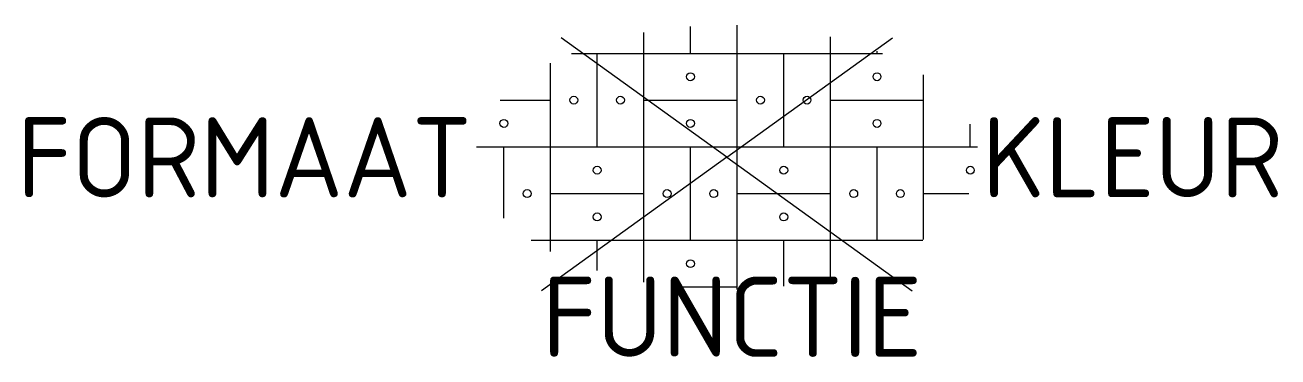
# Model space of a CAD drawing. Extents: x -15.8 to 12.4, y -4.5 to 3.
import ezdxf
from ezdxf.enums import TextEntityAlignment as Align

# ---------------------------------------------------------------- set-up
doc = ezdxf.new("R2010")
doc.units = 0
doc.styles.add('NLCS-ISO', font='NLCS-ISO.ttf')

msp = doc.modelspace()

# ---------------------------------------------------------------- linework, layer by layer
at = {"ltscale": 0.1}
for p, q in [((-0.822, 2.336), (-0.822, 2.941)), ((0.228, -2.97), (0.228, 2.97)), ((0, 0), (-3.728, 2.684)), ((-1.872, -2.806), (-1.872, 2.806)), ((0, 0), (3.728, 2.684)), ((2.328, -2.709), (2.328, 2.709)), ((-3.501, 2.336), (3.501, 2.336)), ((-2.922, 0.236), (-2.922, 2.336)), ((1.278, 0.236), (1.278, 2.336)), ((3.378, 2.336), (3.378, 2.385)), ((-3.972, -2.117), (-3.972, 2.117)), ((4.428, -1.85), (4.428, 1.85)), ((-5.102, 1.286), (-3.972, 1.286)), ((-1.872, 1.286), (0.228, 1.286)), ((2.328, 1.286), (4.428, 1.286)), ((5.478, 0.236), (5.478, 0.743)), ((-5.64, 0.236), (5.64, 0.236)), ((-5.022, -1.37), (-5.022, 0.236)), ((0, 0), (-4.172, -3.003)), ((-0.822, -1.864), (-0.822, 0.236)), ((3.378, -1.864), (3.378, 0.236)), ((0, 0), (4.172, -3.003)), ((-3.972, -0.814), (-1.872, -0.814)), ((0.228, -0.814), (2.328, -0.814)), ((4.428, -0.814), (5.442, -0.814)), ((-4.407, -1.864), (4.407, -1.864)), ((-2.922, -2.546), (-2.922, -1.864)), ((1.278, -2.896), (1.278, -1.864)), ((-1.116, -2.914), (0.228, -2.914))]:
    msp.add_line(p, q, dxfattribs=at)
for centre in [(-0.821, 1.81), (3.379, 1.81), (-3.446, 1.285), (-2.397, 1.285), (0.754, 1.285), (1.803, 1.285), (-5.021, 0.761), (-0.821, 0.761), (3.379, 0.761), (-2.921, -0.29), (1.279, -0.29), (5.479, -0.29), (-4.497, -0.815), (-1.346, -0.815), (-0.297, -0.815), (2.854, -0.815), (3.903, -0.815), (-2.921, -1.339), (1.279, -1.339), (-0.821, -2.39)]:
    msp.add_circle(centre, 0.0881, dxfattribs=at)

# ---------------------------------------------------------------- texts
at = {"style": 'NLCS-ISO'}
msp.add_attdef('FORMAAT', text='KF', height=1.8, dxfattribs=at).set_placement((-5.74, 0), align=Align.MIDDLE_RIGHT)
msp.add_attdef('KLEUR', text='RD', height=1.8, dxfattribs=at).set_placement((5.74, 0), align=Align.MIDDLE_LEFT)
at = {"style": 'NLCS-ISO', "flags": 1}
msp.add_attdef('FUNCTIE', text='', height=1.8, dxfattribs=at).set_placement((0.116, -3.585), align=Align.MIDDLE_CENTER)

doc.saveas('drawing.dxf')
